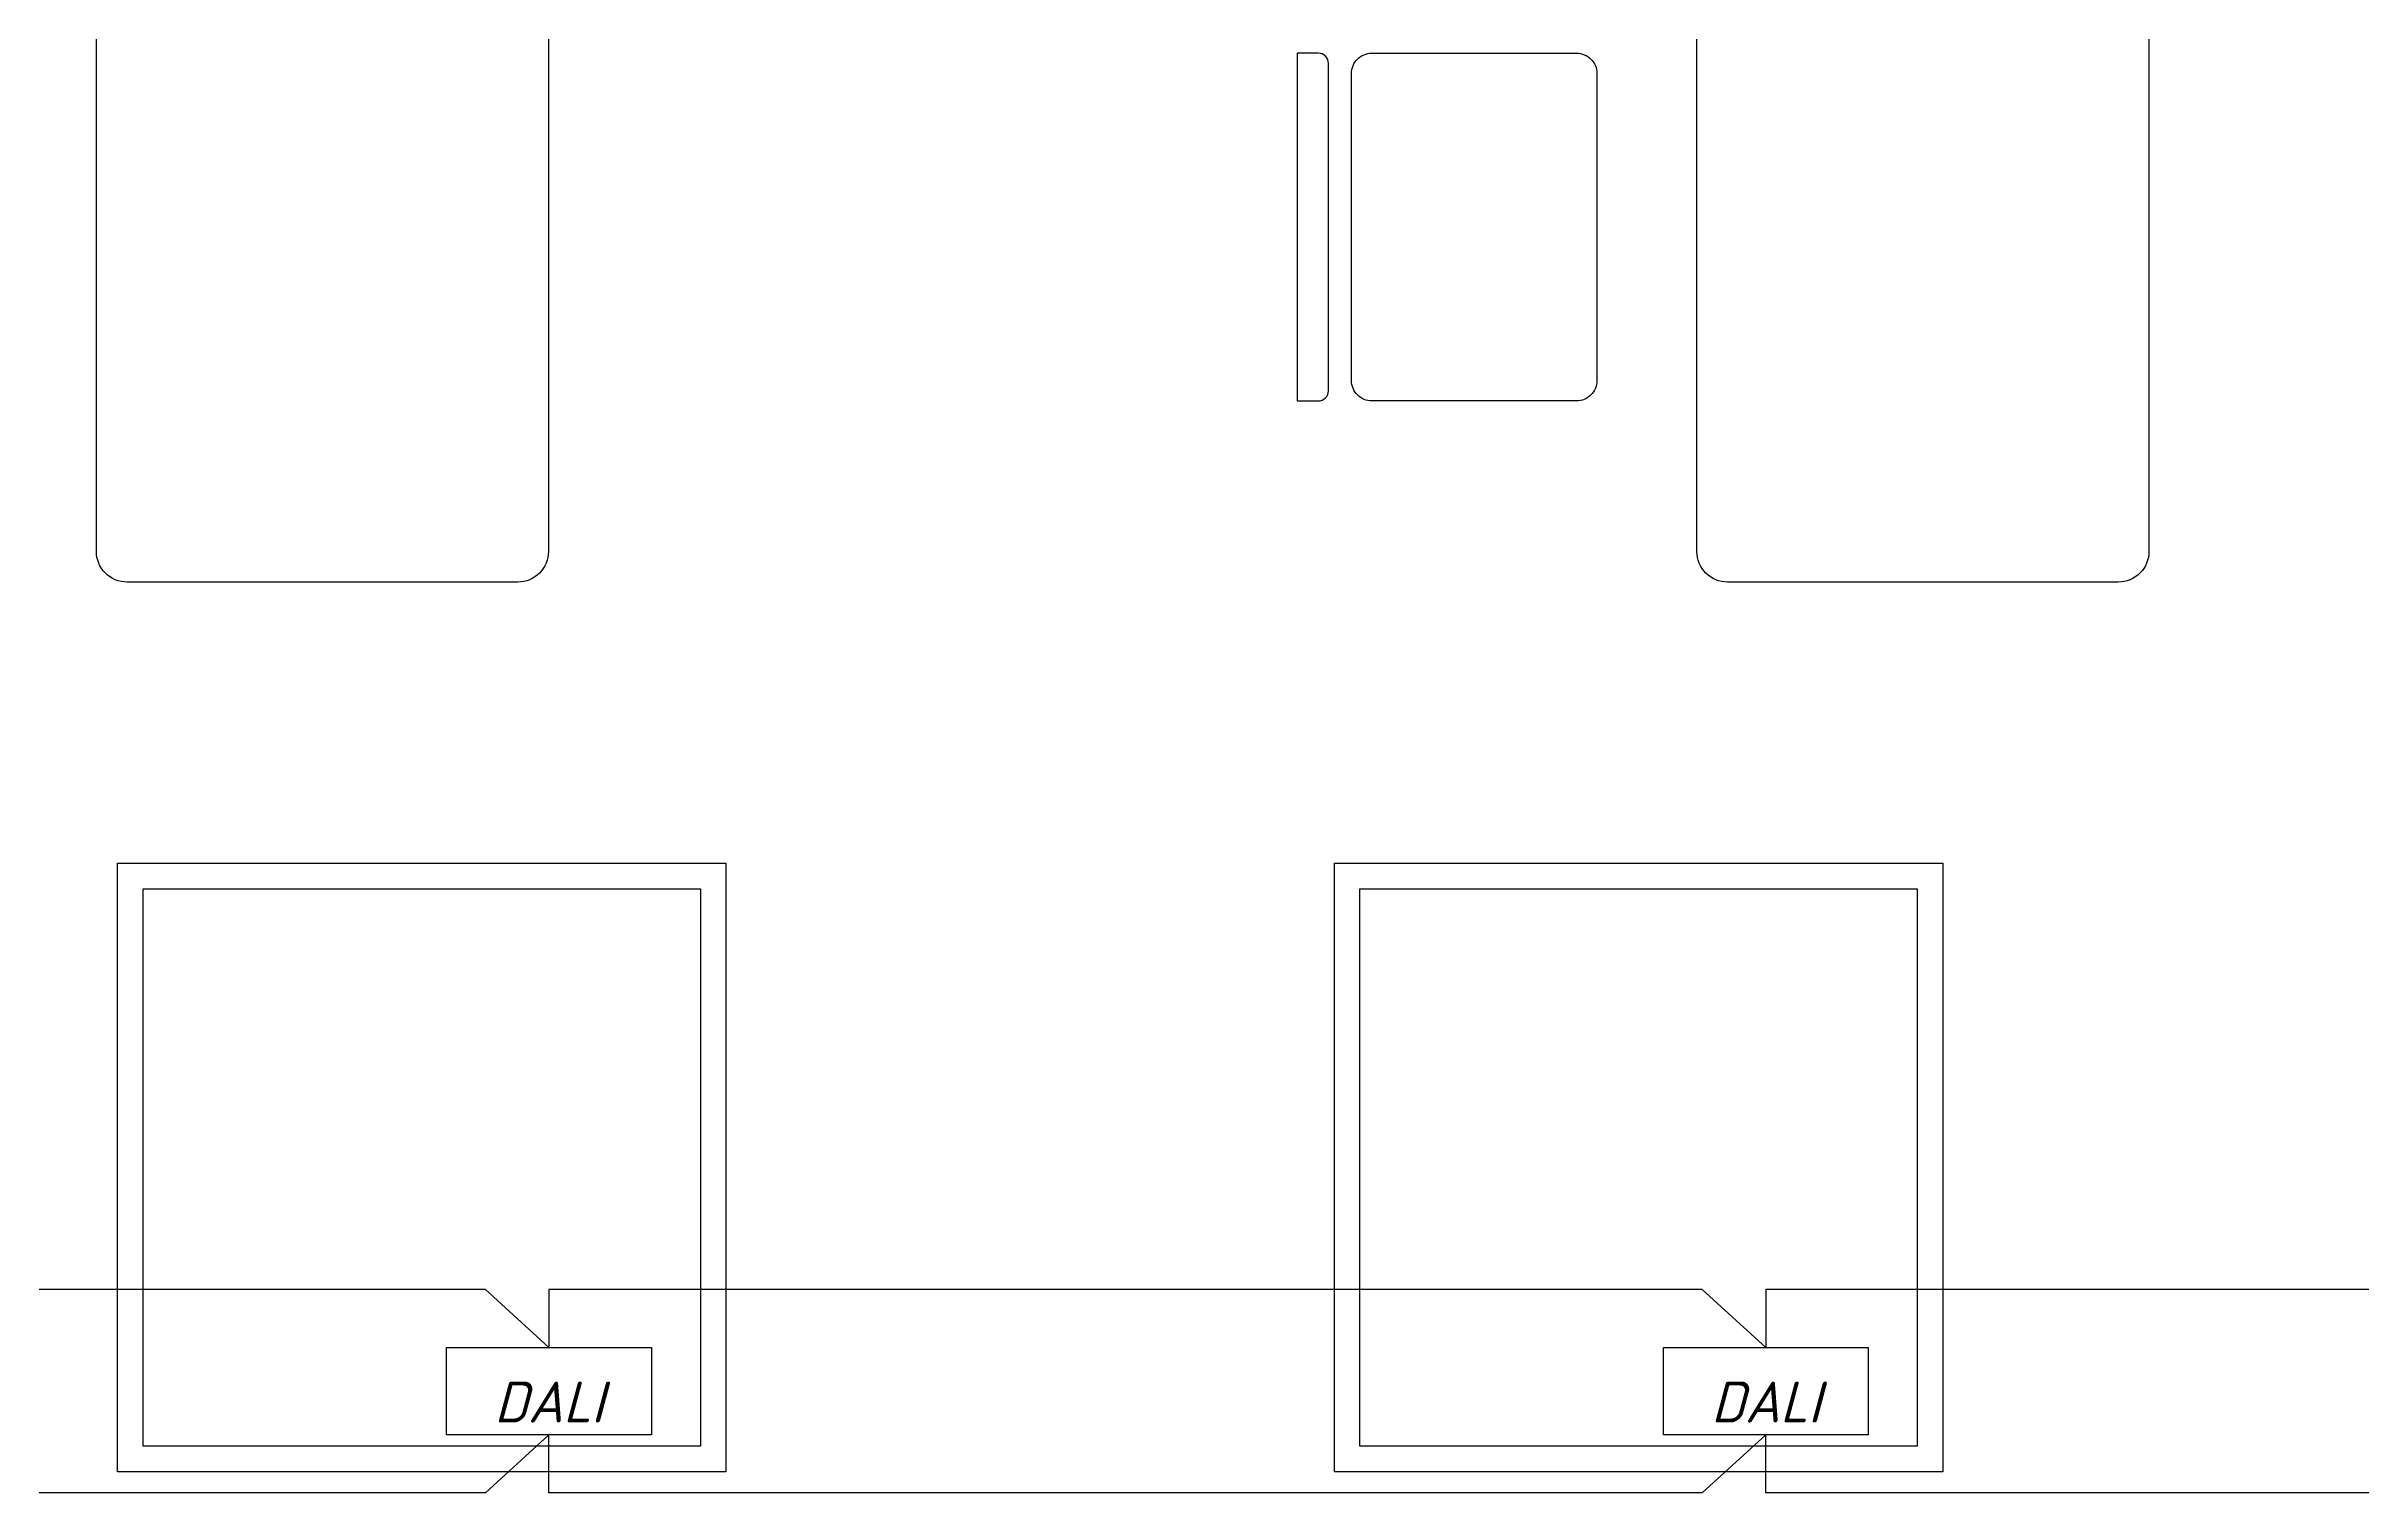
# Model space of a CAD drawing. Header units: millimetres. Extents: x -4896 to 62463, y -11301 to 6998.
# Drawn here: x 47038 to 49303, y 913 to 2327 of the extents above; entities that cross this region are included whole.
import ezdxf

# ---------------------------------------------------------------- set-up
doc = ezdxf.new("R2010")
doc.units = ezdxf.units.MM
doc.layers.add('Рамка', color=250, linetype='Continuous')
doc.styles.add('Мой новый', font='isocpeur.ttf', dxfattribs={"width": 0.955, "oblique": 15})

# ---------------------------------------------------------------- blocks, each defined once
blk = doc.blocks.new('DALI_CF')
at = {"layer": 'Рамка', "color": 215, "true_color": 0xa953a0}
blk.add_lwpolyline([(-100.2, 42.7), (100.2, 42.7), (100.2, -42.7), (-100.2, -42.7)], close=True, dxfattribs=at)
at = {"layer": 'Рамка', "color": 215, "true_color": 0xa953a0, "insert": (-100.2, 42.7), "char_height": 4, "width": 200.467, "attachment_point": 1, "style": 'Мой новый'}
blk.add_mtext('\\pxqc;\\P\\P\\P\\P\\P{\\H10x;DALI}', dxfattribs=at)

msp = doc.modelspace()

# ---------------------------------------------------------------- linework, layer by layer
at = {"layer": 'Рамка', "color": 241, "true_color": 0xf7abae}
for points in [[(47529.4, 2354.4), (47529.4, 1833.5, -0.414214), (47499.4, 1803.5), (47117.3, 1803.5, -0.414214), (47087.3, 1833.5), (47087.3, 2973.5, -0.414214), (47117.3, 3003.5), (47499.4, 3003.5, -0.414214), (47529.4, 2973.5), (47529.4, 2949.4)], [(48652.5, 2945), (48652.5, 2973.5, -0.414214), (48682.5, 3003.5), (49064.6, 3003.5, -0.414214), (49094.6, 2973.5), (49094.6, 1833.5, -0.414214), (49064.6, 1803.5), (48682.5, 1803.5, -0.414214), (48652.5, 1833.5), (48652.5, 2354.4)]]:
    msp.add_lwpolyline(points, format="xyb", dxfattribs=at)
for points in [[(48282.2, 2320.6), (48261.5, 2320.6), (48261.5, 1980.6), (48282.2, 1980.6, 0.414214), (48292.2, 1990.6), (48292.2, 2310.6, 0.414214)], [(48554.7, 2300.6), (48554.7, 2000.6, -0.414214), (48534.7, 1980.6), (48334.7, 1980.6, -0.414214), (48314.7, 2000.6), (48314.7, 2300.6, -0.414214), (48334.7, 2320.6), (48534.7, 2320.6, -0.414214)]]:
    msp.add_lwpolyline(points, format="xyb", close=True, dxfattribs=at)
at = {"layer": 'Рамка'}
for points in [[(47108, 1528.7), (47703, 1528.7), (47703, 933.7), (47108, 933.7)], [(48298, 1528.7), (48893, 1528.7), (48893, 933.7), (48298, 933.7)], [(47133, 1503.7), (47678, 1503.7), (47678, 958.7), (47133, 958.7)], [(48323, 1503.7), (48868, 1503.7), (48868, 958.7), (48323, 958.7)]]:
    msp.add_lwpolyline(points, close=True, dxfattribs=at)
at = {"layer": 'Рамка', "color": 3}
for points in [[(47529.9, 1055.2), (47467.7, 1111.8), (46339.9, 1111.8), (46339.9, 1055.2)], [(48719.9, 1055.2), (48657.7, 1111.8), (47529.9, 1111.8), (47529.9, 1055.2)], [(49909.9, 1055.2), (49847.7, 1111.8), (48719.9, 1111.8), (48719.9, 1055.2)]]:
    msp.add_lwpolyline(points, dxfattribs=at)
at = {"layer": 'Рамка', "color": 1}
for points in [[(47529.9, 969.8), (47467.7, 913.2), (46339.9, 913.2), (46339.9, 969.8)], [(48719.9, 969.8), (48657.7, 913.2), (47529.9, 913.2), (47529.9, 969.8)], [(49909.9, 969.8), (49847.7, 913.2), (48719.9, 913.2), (48719.9, 969.8)]]:
    msp.add_lwpolyline(points, dxfattribs=at)

# ---------------------------------------------------------------- block references
at = {"layer": 'Рамка', "color": 30, "true_color": 0xf8991e}
for p in [(47529.9, 1012.5), (48719.9, 1012.5)]:
    msp.add_blockref('DALI_CF', p, dxfattribs=at)

doc.saveas('drawing.dxf')
